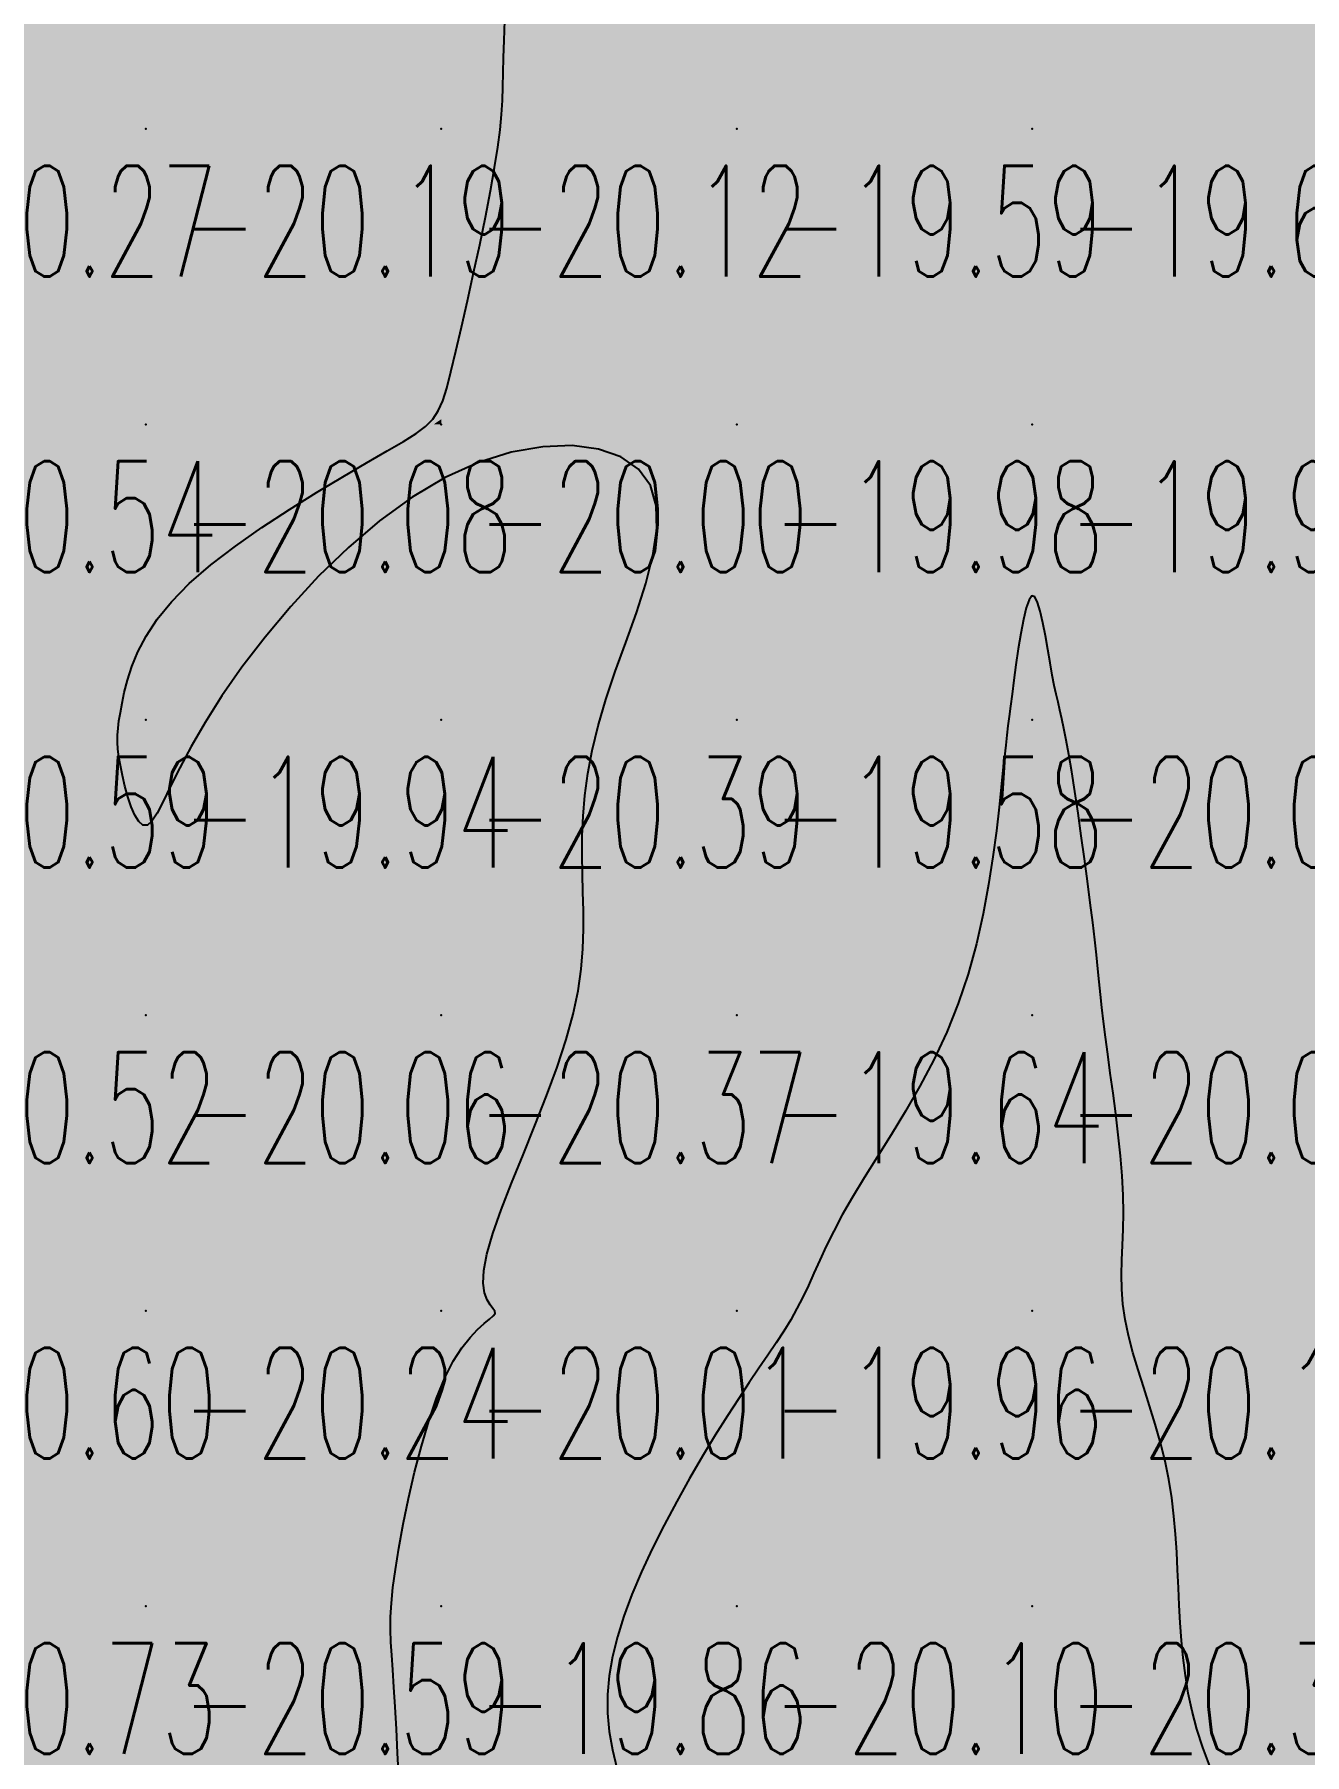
# Model space of a CAD drawing. Header units: millimetres. Extents: x 88261 to 90953, y 390274 to 392322.
# Drawn here: x 89396.5 to 89439.5, y 390662.2 to 390720.4 of the extents above; entities that cross this region are included whole.
import ezdxf
from ezdxf.enums import TextEntityAlignment as Align

# ---------------------------------------------------------------- set-up
doc = ezdxf.new("R2010")
doc.units = ezdxf.units.MM
doc.header["$LTSCALE"] = 25
for name, color, linetype in [('CN_04_00', 242, 'Continuous'), ('COTEAlt', 7, 'Continuous'), ('TN_COLORIAGE', 7, 'Continuous')]:
    doc.layers.add(name, color=color, linetype=linetype)
doc.styles.add('Simplex 1.0', font='Simplex.shx', dxfattribs={"width": 0.99, "height": 2.5})
doc.styles.get("Standard").update_dxf_attribs({"font": 'times.ttf'})

# ---------------------------------------------------------------- blocks, each defined once
blk = doc.blocks.new('COTE')
at = {"color": 0}
blk.add_point((0, 0), dxfattribs=at)
at = {"layer": 'COTEAlt'}
blk.add_attdef('ALT', text='', height=3.75, dxfattribs=at).set_placement((1.25, -1.25), align=Align.TOP_LEFT)

msp = doc.modelspace()

# ---------------------------------------------------------------- linework, layer by layer
at = {"layer": 'CN_04_00', "elevation": -20, "flags": 128}
for points in [[(89408.811, 390661.451), (89408.771, 390662.277), (89408.73, 390663.08), (89408.689, 390663.832), (89408.648, 390664.506), (89408.608, 390665.082), (89408.573, 390665.581), (89408.546, 390666.028), (89408.532, 390666.454), (89408.536, 390666.884), (89408.562, 390667.348), (89408.614, 390667.874), (89408.697, 390668.488), (89408.814, 390669.21), (89408.964, 390670.019), (89409.142, 390670.883), (89409.347, 390671.772), (89409.575, 390672.656), (89409.823, 390673.504), (89410.088, 390674.285), (89410.367, 390674.969), (89410.656, 390675.532), (89410.945, 390675.983), (89411.223, 390676.335), (89411.479, 390676.605), (89411.703, 390676.806), (89411.883, 390676.954), (89412.009, 390677.064), (89412.069, 390677.151), (89412.058, 390677.231), (89411.994, 390677.321), (89411.9, 390677.441), (89411.798, 390677.61), (89411.713, 390677.847), (89411.668, 390678.171), (89411.685, 390678.602), (89411.787, 390679.158), (89411.991, 390679.85), (89412.28, 390680.66), (89412.63, 390681.558), (89413.019, 390682.518), (89413.422, 390683.511), (89413.816, 390684.511), (89414.178, 390685.489), (89414.483, 390686.417), (89414.715, 390687.275), (89414.878, 390688.066), (89414.983, 390688.802), (89415.041, 390689.494), (89415.063, 390690.152), (89415.061, 390690.787), (89415.045, 390691.41), (89415.027, 390692.032), (89415.016, 390692.663), (89415.021, 390693.311), (89415.05, 390693.981), (89415.11, 390694.682), (89415.209, 390695.42), (89415.355, 390696.202), (89415.555, 390697.034), (89415.816, 390697.923), (89416.141, 390698.872), (89416.498, 390699.859), (89416.853, 390700.859), (89417.17, 390701.847), (89417.412, 390702.798), (89417.543, 390703.687), (89417.528, 390704.487), (89417.33, 390705.174), (89416.923, 390705.726), (89416.327, 390706.136), (89415.57, 390706.401), (89414.681, 390706.518), (89413.688, 390706.483), (89412.621, 390706.294), (89411.508, 390705.948), (89410.379, 390705.441), (89409.259, 390704.775), (89408.163, 390703.976), (89407.106, 390703.073), (89406.098, 390702.096), (89405.154, 390701.076), (89404.285, 390700.041), (89403.504, 390699.022), (89402.824, 390698.05), (89402.254, 390697.15), (89401.784, 390696.334), (89401.4, 390695.61), (89401.089, 390694.988), (89400.837, 390694.475), (89400.63, 390694.079), (89400.456, 390693.809), (89400.3, 390693.673), (89400.152, 390693.675), (89400.01, 390693.795), (89399.876, 390694.01), (89399.752, 390694.297), (89399.64, 390694.632), (89399.541, 390694.991), (89399.456, 390695.351), (89399.389, 390695.689), (89399.339, 390695.985), (89399.306, 390696.248), (89399.291, 390696.488), (89399.292, 390696.72), (89399.309, 390696.954), (89399.34, 390697.204), (89399.386, 390697.482), (89399.445, 390697.799), (89399.52, 390698.167), (89399.624, 390698.582), (89399.771, 390699.042), (89399.979, 390699.541), (89400.261, 390700.075), (89400.635, 390700.641), (89401.114, 390701.234), (89401.716, 390701.849), (89402.447, 390702.481), (89403.28, 390703.118), (89404.179, 390703.748), (89405.108, 390704.358), (89406.031, 390704.935), (89406.914, 390705.465), (89407.72, 390705.937), (89408.413, 390706.337), (89408.968, 390706.659), (89409.396, 390706.926), (89409.721, 390707.168), (89409.965, 390707.413), (89410.15, 390707.691), (89410.299, 390708.032), (89410.433, 390708.465), (89410.575, 390709.02), (89410.744, 390709.714), (89410.934, 390710.526), (89411.137, 390711.42), (89411.346, 390712.362), (89411.55, 390713.319), (89411.743, 390714.256), (89411.914, 390715.139), (89412.056, 390715.933), (89412.163, 390716.615), (89412.238, 390717.202), (89412.287, 390717.72), (89412.317, 390718.197), (89412.335, 390718.66), (89412.346, 390719.136), (89412.357, 390719.651), (89412.374, 390720.234), (89412.403, 390720.902)], [(89436.269, 390661.829), (89436.029, 390662.458), (89435.829, 390663.078), (89435.667, 390663.689), (89435.538, 390664.294), (89435.438, 390664.893), (89435.362, 390665.489), (89435.304, 390666.083), (89435.262, 390666.676), (89435.229, 390667.271), (89435.202, 390667.868), (89435.175, 390668.469), (89435.144, 390669.072), (89435.104, 390669.68), (89435.049, 390670.29), (89434.976, 390670.905), (89434.879, 390671.524), (89434.754, 390672.147), (89434.598, 390672.773), (89434.418, 390673.4), (89434.224, 390674.023), (89434.027, 390674.639), (89433.836, 390675.243), (89433.661, 390675.831), (89433.511, 390676.4), (89433.397, 390676.945), (89433.325, 390677.465), (89433.29, 390677.967), (89433.281, 390678.461), (89433.291, 390678.957), (89433.31, 390679.465), (89433.329, 390679.994), (89433.338, 390680.554), (89433.329, 390681.155), (89433.295, 390681.803), (89433.239, 390682.487), (89433.165, 390683.191), (89433.08, 390683.902), (89432.989, 390684.604), (89432.897, 390685.281), (89432.809, 390685.92), (89432.73, 390686.504), (89432.664, 390687.026), (89432.609, 390687.498), (89432.562, 390687.94), (89432.518, 390688.371), (89432.474, 390688.812), (89432.425, 390689.281), (89432.369, 390689.798), (89432.301, 390690.383), (89432.219, 390691.048), (89432.125, 390691.774), (89432.023, 390692.539), (89431.915, 390693.317), (89431.804, 390694.083), (89431.695, 390694.813), (89431.591, 390695.482), (89431.494, 390696.066), (89431.407, 390696.548), (89431.329, 390696.943), (89431.259, 390697.273), (89431.193, 390697.562), (89431.129, 390697.832), (89431.066, 390698.105), (89431.002, 390698.406), (89430.934, 390698.755), (89430.861, 390699.168), (89430.783, 390699.621), (89430.7, 390700.084), (89430.613, 390700.524), (89430.524, 390700.911), (89430.431, 390701.213), (89430.337, 390701.399), (89430.242, 390701.436), (89430.146, 390701.305), (89430.05, 390701.028), (89429.957, 390700.636), (89429.867, 390700.163), (89429.782, 390699.641), (89429.704, 390699.102), (89429.633, 390698.579), (89429.571, 390698.105), (89429.518, 390697.703), (89429.474, 390697.355), (89429.433, 390697.037), (89429.395, 390696.721), (89429.356, 390696.382), (89429.313, 390695.994), (89429.262, 390695.53), (89429.203, 390694.964), (89429.13, 390694.279), (89429.039, 390693.486), (89428.922, 390692.607), (89428.775, 390691.662), (89428.59, 390690.671), (89428.362, 390689.656), (89428.084, 390688.636), (89427.751, 390687.633), (89427.359, 390686.663), (89426.921, 390685.733), (89426.451, 390684.843), (89425.965, 390683.997), (89425.478, 390683.197), (89425.006, 390682.443), (89424.563, 390681.74), (89424.166, 390681.088), (89423.824, 390680.489), (89423.533, 390679.938), (89423.283, 390679.43), (89423.063, 390678.957), (89422.864, 390678.515), (89422.675, 390678.097), (89422.488, 390677.698), (89422.291, 390677.312), (89422.077, 390676.932), (89421.842, 390676.55), (89421.586, 390676.155), (89421.307, 390675.74), (89421.003, 390675.294), (89420.674, 390674.809), (89420.319, 390674.274), (89419.935, 390673.682), (89419.524, 390673.025), (89419.094, 390672.314), (89418.655, 390671.561), (89418.218, 390670.78), (89417.794, 390669.984), (89417.392, 390669.186), (89417.024, 390668.399), (89416.7, 390667.636), (89416.428, 390666.906), (89416.21, 390666.209), (89416.046, 390665.538), (89415.937, 390664.887), (89415.882, 390664.252), (89415.881, 390663.626), (89415.934, 390663.005), (89416.041, 390662.382), (89416.198, 390661.754)]]:
    msp.add_lwpolyline(points, dxfattribs=at)
at = {"layer": 'TN_COLORIAGE', "color": 223}
for points in [[(89390.249, 390717.239, -20.289), (89400.249, 390717.239, -20.289), (89400.249, 390727.239, -20.289)], [(89390.249, 390727.239, -20.289), (89390.249, 390717.239, -20.289), (89400.249, 390727.239, -20.289)], [(89400.249, 390717.239, -20.163), (89410.249, 390717.239, -20.163), (89410.249, 390727.239, -20.163)], [(89400.249, 390727.239, -20.163), (89400.249, 390717.239, -20.163), (89410.249, 390727.239, -20.163)], [(89410.249, 390727.239, -20), (89412.823, 390727.239, -20), (89410.249, 390717.239, -20), (89412.24, 390719.231, -20)], [(89412.24, 390719.231, -20.117), (89412.462, 390717.239, -20.117), (89410.249, 390717.239, -20.117)], [(89390.249, 390717.239, -20.189), (89390.249, 390707.239, -20.189), (89400.249, 390717.239, -20.189)], [(89390.249, 390707.239, -20.189), (89400.249, 390707.239, -20.189), (89400.249, 390717.239, -20.189)], [(89400.249, 390717.239, -20.117), (89400.249, 390707.239, -20.117), (89410.249, 390717.239, -20.117)], [(89410.249, 390717.239, -20), (89410.249, 390707.41, -20), (89400.249, 390707.239, -20), (89409.995, 390707.239, -20)], [(89412.462, 390717.239, -20.117), (89410.249, 390707.41, -20.117), (89410.249, 390717.239, -20.117)], [(89390.249, 390707.239, -20.078), (89390.249, 390697.239, -20.078), (89400.249, 390707.239, -20.078)], [(89390.249, 390697.239, -20), (89399.307, 390697.239, -20), (89400.249, 390707.239, -20), (89400.249, 390701.654, -20)], [(89400.249, 390701.654, -20.078), (89409.995, 390707.239, -20.078), (89400.249, 390707.239, -20.078)], [(89401.612, 390697.239, -20.389), (89410.249, 390707.188, -20.389), (89410.249, 390697.239, -20.389)], [(89419.664, 390706.654, -20.389), (89410.249, 390707.188, -20.389), (89410.249, 390697.239, -20.389)], [(89415.074, 390697.239, -20.389), (89419.664, 390706.654, -20.389), (89410.249, 390697.239, -20.389)], [(89429.46, 390697.239, -20.036), (89430.249, 390703.348, -20.036), (89430.249, 390697.239, -20.036)], [(89430.995, 390697.986, -20.036), (89430.249, 390703.348, -20.036), (89430.249, 390697.239, -20.036)], [(89430.995, 390697.986, -20.036), (89431.376, 390697.239, -20.036), (89430.249, 390697.239, -20.036)], [(89390.249, 390697.239, -20), (89399.307, 390697.239, -20), (89390.249, 390687.239, -20), (89399.194, 390696.184, -20)], [(89400.249, 390687.239, -20.389), (89410.249, 390687.239, -20.389), (89410.249, 390697.239, -20.389)], [(89410.249, 390697.239, -20), (89401.612, 390697.239, -20), (89400.249, 390687.239, -20), (89400.249, 390692.154, -20)], [(89410.249, 390697.239, -20), (89415.074, 390697.239, -20), (89410.249, 390687.239, -20), (89414.938, 390691.928, -20)], [(89430.249, 390687.239, -20), (89428.412, 390687.239, -20), (89430.249, 390697.239, -20), (89429.336, 390696.327, -20)], [(89429.46, 390697.239, -20.036), (89429.336, 390696.327, -20.036), (89430.249, 390697.239, -20.036)], [(89430.249, 390687.239, -20), (89432.465, 390689.455, -20), (89430.249, 390697.239, -20), (89431.376, 390697.239, -20)], [(89390.249, 390687.239, -20), (89399.194, 390696.184, -20), (89400.249, 390687.239, -20), (89400.249, 390692.154, -20)], [(89414.938, 390691.928, -20.369), (89415.334, 390687.239, -20.369), (89410.249, 390687.239, -20.369)], [(89432.465, 390689.455, -20.08), (89432.573, 390687.239, -20.08), (89430.249, 390687.239, -20.08)], [(89390.249, 390677.239, -20.059), (89400.249, 390677.239, -20.059), (89400.249, 390687.239, -20.059)], [(89390.249, 390687.239, -20.059), (89390.249, 390677.239, -20.059), (89400.249, 390687.239, -20.059)], [(89400.249, 390677.239, -20.369), (89410.249, 390677.239, -20.369), (89410.249, 390687.239, -20.369)], [(89400.249, 390687.239, -20.369), (89400.249, 390677.239, -20.369), (89410.249, 390687.239, -20.369)], [(89410.249, 390687.239, -20), (89415.334, 390687.239, -20), (89410.249, 390677.239, -20), (89410.626, 390677.617, -20)], [(89430.249, 390677.239, -20), (89422.494, 390677.239, -20), (89430.249, 390687.239, -20), (89423.522, 390680.513, -20)], [(89428.412, 390687.239, -20.08), (89423.522, 390680.513, -20.08), (89430.249, 390687.239, -20.08)], [(89430.249, 390677.239, -20), (89433.622, 390680.613, -20), (89430.249, 390687.239, -20), (89432.573, 390687.239, -20)], [(89432.913, 390677.239, -20.135), (89433.622, 390680.613, -20.135), (89430.249, 390677.239, -20.135)], [(89390.249, 390677.239, -20.241), (89390.249, 390667.239, -20.241), (89400.249, 390677.239, -20.241)], [(89390.249, 390667.239, -20.241), (89400.249, 390667.239, -20.241), (89400.249, 390677.239, -20.241)], [(89400.249, 390677.239, -20.014), (89400.249, 390667.239, -20.014), (89410.249, 390677.239, -20.014)], [(89400.249, 390667.239, -20), (89408.321, 390667.239, -20), (89410.249, 390677.239, -20), (89410.249, 390676.334, -20)], [(89410.626, 390677.617, -20.014), (89412.885, 390677.239, -20.014), (89410.249, 390677.239, -20.014)], [(89410.249, 390676.334, -20.014), (89412.885, 390677.239, -20.014), (89410.249, 390677.239, -20.014)], [(89420.249, 390667.239, -20.135), (89430.249, 390667.239, -20.135), (89430.249, 390677.239, -20.135)], [(89430.249, 390677.239, -20), (89422.494, 390677.239, -20), (89420.249, 390667.239, -20), (89420.249, 390674.403, -20)], [(89430.249, 390667.239, -20), (89435.11, 390672.1, -20), (89430.249, 390677.239, -20), (89432.913, 390677.239, -20)], [(89416.122, 390667.239, -20.098), (89420.249, 390674.403, -20.098), (89420.249, 390667.239, -20.098)], [(89435.11, 390672.1, -20.351), (89435.173, 390667.239, -20.351), (89430.249, 390667.239, -20.351)], [(89390.249, 390667.239, -20.587), (89390.249, 390657.239, -20.587), (89400.249, 390667.239, -20.587)], [(89390.249, 390657.239, -20.587), (89400.249, 390657.239, -20.587), (89400.249, 390667.239, -20.587)], [(89400.249, 390657.239, -20), (89408.648, 390665.639, -20), (89400.249, 390667.239, -20), (89408.321, 390667.239, -20)], [(89420.249, 390667.239, -20), (89415.463, 390662.453, -20), (89420.249, 390657.239, -20), (89418.276, 390657.239, -20)], [(89416.122, 390667.239, -20.098), (89415.463, 390662.453, -20.098), (89420.249, 390667.239, -20.098)], [(89420.249, 390667.239, -20.351), (89420.249, 390657.239, -20.351), (89430.249, 390667.239, -20.351)], [(89420.249, 390657.239, -20.351), (89430.249, 390657.239, -20.351), (89430.249, 390667.239, -20.351)], [(89430.249, 390657.239, -20), (89435.576, 390662.567, -20), (89430.249, 390667.239, -20), (89435.173, 390667.239, -20)], [(89408.648, 390665.639, -20.736), (89408.976, 390657.239, -20.736), (89400.249, 390657.239, -20.736)], [(89435.576, 390662.567, -20.413), (89438.699, 390657.239, -20.413), (89430.249, 390657.239, -20.413)]]:
    msp.add_solid(points, dxfattribs=at)
at = {"layer": 'TN_COLORIAGE', "color": 213}
for points in [[(89412.24, 390719.231, -19.53), (89412.823, 390727.239, -19.53), (89420.249, 390727.239, -19.53)], [(89412.462, 390717.239, -19.53), (89412.24, 390719.231, -19.53), (89420.249, 390717.239, -19.53), (89420.249, 390727.239, -19.53)], [(89420.249, 390727.239, -19.756), (89420.249, 390717.239, -19.756), (89430.249, 390727.239, -19.756)], [(89420.249, 390717.239, -19.756), (89430.249, 390717.239, -19.756), (89430.249, 390727.239, -19.756)], [(89434.621, 390727.239, -19.659), (89435.453, 390722.444, -19.659), (89430.249, 390727.239, -19.659), (89430.249, 390717.239, -19.659)], [(89440.249, 390721.89, -19.659), (89435.453, 390722.444, -19.659), (89440.249, 390717.239, -19.659), (89430.249, 390717.239, -19.659)], [(89410.249, 390707.41, -19.589), (89412.462, 390717.239, -19.589), (89410.249, 390707.239, -19.589), (89420.249, 390717.239, -19.589)], [(89410.249, 390707.239, -19.589), (89420.249, 390707.239, -19.589), (89420.249, 390717.239, -19.589)], [(89420.249, 390717.239, -19.659), (89420.249, 390707.239, -19.659), (89430.249, 390717.239, -19.659)], [(89420.249, 390707.239, -19.659), (89430.249, 390707.239, -19.659), (89430.249, 390717.239, -19.659)], [(89430.249, 390717.239, -19.727), (89430.249, 390707.239, -19.727), (89440.249, 390717.239, -19.727)], [(89430.249, 390707.239, -19.727), (89440.249, 390707.239, -19.727), (89440.249, 390717.239, -19.727)], [(89410.249, 390707.188, -19.939), (89401.612, 390697.239, -19.939), (89410.249, 390707.239, -19.939), (89400.249, 390697.239, -19.939)], [(89409.995, 390707.239, -19.939), (89400.249, 390701.654, -19.939), (89410.249, 390707.239, -19.939), (89400.249, 390697.239, -19.939)], [(89409.995, 390707.239, -19.998), (89410.249, 390707.41, -19.998), (89410.249, 390707.239, -19.998)], [(89410.249, 390707.188, -19.976), (89419.664, 390706.654, -19.976), (89410.249, 390707.239, -19.976), (89420.249, 390707.239, -19.976)], [(89419.664, 390706.654, -19.583), (89415.074, 390697.239, -19.583), (89420.249, 390707.239, -19.583), (89420.249, 390697.239, -19.583)], [(89430.249, 390703.348, -19.583), (89429.46, 390697.239, -19.583), (89430.249, 390707.239, -19.583), (89420.249, 390697.239, -19.583)], [(89420.249, 390707.239, -19.977), (89420.249, 390697.239, -19.977), (89430.249, 390707.239, -19.977)], [(89430.249, 390703.348, -19.557), (89430.995, 390697.986, -19.557), (89430.249, 390707.239, -19.557), (89440.249, 390707.239, -19.557)], [(89431.376, 390697.239, -19.557), (89430.995, 390697.986, -19.557), (89440.249, 390697.239, -19.557), (89440.249, 390707.239, -19.557)], [(89400.249, 390701.654, -19.939), (89399.307, 390697.239, -19.939), (89400.249, 390697.239, -19.939)], [(89400.249, 390692.154, -19.939), (89399.194, 390696.184, -19.939), (89400.249, 390697.239, -19.939)], [(89399.194, 390696.184, -19.939), (89399.307, 390697.239, -19.939), (89400.249, 390697.239, -19.939)], [(89400.249, 390692.154, -19.939), (89401.612, 390697.239, -19.939), (89400.249, 390697.239, -19.939)], [(89415.334, 390687.239, -19.583), (89414.938, 390691.928, -19.583), (89420.249, 390687.239, -19.583), (89420.249, 390697.239, -19.583)], [(89414.938, 390691.928, -19.583), (89415.074, 390697.239, -19.583), (89420.249, 390697.239, -19.583)], [(89429.336, 390696.327, -19.583), (89429.46, 390697.239, -19.583), (89420.249, 390687.239, -19.583), (89420.249, 390697.239, -19.583)], [(89431.376, 390697.239, -19.718), (89432.465, 390689.455, -19.718), (89440.249, 390697.239, -19.718)], [(89432.573, 390687.239, -19.718), (89432.465, 390689.455, -19.718), (89440.249, 390687.239, -19.718), (89440.249, 390697.239, -19.718)], [(89429.336, 390696.327, -19.644), (89428.412, 390687.239, -19.644), (89420.249, 390687.239, -19.644)], [(89410.626, 390677.617, -19.644), (89415.334, 390687.239, -19.644), (89420.249, 390687.239, -19.644)], [(89412.885, 390677.239, -19.644), (89410.626, 390677.617, -19.644), (89420.249, 390677.239, -19.644), (89420.249, 390687.239, -19.644)], [(89423.522, 390680.513, -19.644), (89428.412, 390687.239, -19.644), (89420.249, 390677.239, -19.644), (89420.249, 390687.239, -19.644)], [(89432.573, 390687.239, -19.735), (89433.622, 390680.613, -19.735), (89440.249, 390687.239, -19.735)], [(89433.622, 390680.613, -19.629), (89432.913, 390677.239, -19.629), (89440.249, 390687.239, -19.629), (89440.249, 390677.239, -19.629)], [(89423.522, 390680.513, -19.961), (89422.494, 390677.239, -19.961), (89420.249, 390677.239, -19.961)], [(89420.249, 390674.403, -19.86), (89416.122, 390667.239, -19.86), (89420.249, 390677.239, -19.86), (89410.249, 390667.239, -19.86)], [(89412.885, 390677.239, -19.86), (89410.249, 390676.334, -19.86), (89420.249, 390677.239, -19.86), (89410.249, 390667.239, -19.86)], [(89420.249, 390674.403, -19.961), (89422.494, 390677.239, -19.961), (89420.249, 390677.239, -19.961)], [(89432.913, 390677.239, -19.629), (89435.11, 390672.1, -19.629), (89440.249, 390677.239, -19.629)], [(89435.173, 390667.239, -19.629), (89435.11, 390672.1, -19.629), (89440.249, 390667.239, -19.629), (89440.249, 390677.239, -19.629)], [(89410.249, 390676.334, -19.86), (89408.321, 390667.239, -19.86), (89410.249, 390667.239, -19.86)], [(89408.321, 390667.239, -19.86), (89408.648, 390665.639, -19.86), (89410.249, 390667.239, -19.86)], [(89408.976, 390657.239, -19.86), (89408.648, 390665.639, -19.86), (89410.249, 390657.239, -19.86), (89410.249, 390667.239, -19.86)], [(89415.463, 390662.453, -19.86), (89416.122, 390667.239, -19.86), (89410.249, 390657.239, -19.86), (89410.249, 390667.239, -19.86)], [(89435.173, 390667.239, -19.638), (89435.576, 390662.567, -19.638), (89440.249, 390667.239, -19.638)], [(89438.699, 390657.239, -19.638), (89435.576, 390662.567, -19.638), (89440.249, 390657.239, -19.638), (89440.249, 390667.239, -19.638)], [(89418.276, 390657.239, -19.893), (89415.463, 390662.453, -19.893), (89410.249, 390657.239, -19.893)]]:
    msp.add_solid(points, dxfattribs=at)

# ---------------------------------------------------------------- block references
at = {"layer": 'COTEAlt'}
ref = msp.add_blockref('COTE', (89390.249, 390717.239), dxfattribs=at)
ref.add_attrib('ALT', '-20.27', dxfattribs={"height": 3.75, "style": 'Simplex 1.0', "width": 0.6}).set_placement((89391.499, 390715.989), align=Align.TOP_LEFT)
ref = msp.add_blockref('COTE', (89400.249, 390717.239), dxfattribs=at)
ref.add_attrib('ALT', '-20.19', dxfattribs={"height": 3.75, "style": 'Simplex 1.0', "width": 0.6}).set_placement((89401.499, 390715.989), align=Align.TOP_LEFT)
ref = msp.add_blockref('COTE', (89410.249, 390717.239), dxfattribs=at)
ref.add_attrib('ALT', '-20.12', dxfattribs={"height": 3.75, "style": 'Simplex 1.0', "width": 0.6}).set_placement((89411.499, 390715.989), align=Align.TOP_LEFT)
ref = msp.add_blockref('COTE', (89420.249, 390717.239), dxfattribs=at)
ref.add_attrib('ALT', '-19.59', dxfattribs={"height": 3.75, "style": 'Simplex 1.0', "width": 0.6}).set_placement((89421.499, 390715.989), align=Align.TOP_LEFT)
ref = msp.add_blockref('COTE', (89430.249, 390717.239), dxfattribs=at)
ref.add_attrib('ALT', '-19.66', dxfattribs={"height": 3.75, "style": 'Simplex 1.0', "width": 0.6}).set_placement((89431.499, 390715.989), align=Align.TOP_LEFT)
ref = msp.add_blockref('COTE', (89390.249, 390707.239), dxfattribs=at)
ref.add_attrib('ALT', '-20.54', dxfattribs={"height": 3.75, "style": 'Simplex 1.0', "width": 0.6}).set_placement((89391.499, 390705.989), align=Align.TOP_LEFT)
ref = msp.add_blockref('COTE', (89400.249, 390707.239), dxfattribs=at)
ref.add_attrib('ALT', '-20.08', dxfattribs={"height": 3.75, "style": 'Simplex 1.0', "width": 0.6}).set_placement((89401.499, 390705.989), align=Align.TOP_LEFT)
ref = msp.add_blockref('COTE', (89410.249, 390707.239), dxfattribs=at)
ref.add_attrib('ALT', '-20.00', dxfattribs={"height": 3.75, "style": 'Simplex 1.0', "width": 0.6}).set_placement((89411.499, 390705.989), align=Align.TOP_LEFT)
ref = msp.add_blockref('COTE', (89420.249, 390707.239), dxfattribs=at)
ref.add_attrib('ALT', '-19.98', dxfattribs={"height": 3.75, "style": 'Simplex 1.0', "width": 0.6}).set_placement((89421.499, 390705.989), align=Align.TOP_LEFT)
ref = msp.add_blockref('COTE', (89430.249, 390707.239), dxfattribs=at)
ref.add_attrib('ALT', '-19.98', dxfattribs={"height": 3.75, "style": 'Simplex 1.0', "width": 0.6}).set_placement((89431.499, 390705.989), align=Align.TOP_LEFT)
ref = msp.add_blockref('COTE', (89390.249, 390697.239), dxfattribs=at)
ref.add_attrib('ALT', '-20.59', dxfattribs={"height": 3.75, "style": 'Simplex 1.0', "width": 0.6}).set_placement((89391.499, 390695.989), align=Align.TOP_LEFT)
ref = msp.add_blockref('COTE', (89400.249, 390697.239), dxfattribs=at)
ref.add_attrib('ALT', '-19.94', dxfattribs={"height": 3.75, "style": 'Simplex 1.0', "width": 0.6}).set_placement((89401.499, 390695.989), align=Align.TOP_LEFT)
ref = msp.add_blockref('COTE', (89410.249, 390697.239), dxfattribs=at)
ref.add_attrib('ALT', '-20.39', dxfattribs={"height": 3.75, "style": 'Simplex 1.0', "width": 0.6}).set_placement((89411.499, 390695.989), align=Align.TOP_LEFT)
ref = msp.add_blockref('COTE', (89420.249, 390697.239), dxfattribs=at)
ref.add_attrib('ALT', '-19.58', dxfattribs={"height": 3.75, "style": 'Simplex 1.0', "width": 0.6}).set_placement((89421.499, 390695.989), align=Align.TOP_LEFT)
ref = msp.add_blockref('COTE', (89430.249, 390697.239), dxfattribs=at)
ref.add_attrib('ALT', '-20.04', dxfattribs={"height": 3.75, "style": 'Simplex 1.0', "width": 0.6}).set_placement((89431.499, 390695.989), align=Align.TOP_LEFT)
ref = msp.add_blockref('COTE', (89390.249, 390687.239), dxfattribs=at)
ref.add_attrib('ALT', '-20.52', dxfattribs={"height": 3.75, "style": 'Simplex 1.0', "width": 0.6}).set_placement((89391.499, 390685.989), align=Align.TOP_LEFT)
ref = msp.add_blockref('COTE', (89400.249, 390687.239), dxfattribs=at)
ref.add_attrib('ALT', '-20.06', dxfattribs={"height": 3.75, "style": 'Simplex 1.0', "width": 0.6}).set_placement((89401.499, 390685.989), align=Align.TOP_LEFT)
ref = msp.add_blockref('COTE', (89410.249, 390687.239), dxfattribs=at)
ref.add_attrib('ALT', '-20.37', dxfattribs={"height": 3.75, "style": 'Simplex 1.0', "width": 0.6}).set_placement((89411.499, 390685.989), align=Align.TOP_LEFT)
ref = msp.add_blockref('COTE', (89420.249, 390687.239), dxfattribs=at)
ref.add_attrib('ALT', '-19.64', dxfattribs={"height": 3.75, "style": 'Simplex 1.0', "width": 0.6}).set_placement((89421.499, 390685.989), align=Align.TOP_LEFT)
ref = msp.add_blockref('COTE', (89430.249, 390687.239), dxfattribs=at)
ref.add_attrib('ALT', '-20.08', dxfattribs={"height": 3.75, "style": 'Simplex 1.0', "width": 0.6}).set_placement((89431.499, 390685.989), align=Align.TOP_LEFT)
ref = msp.add_blockref('COTE', (89390.249, 390677.239), dxfattribs=at)
ref.add_attrib('ALT', '-20.60', dxfattribs={"height": 3.75, "style": 'Simplex 1.0', "width": 0.6}).set_placement((89391.499, 390675.989), align=Align.TOP_LEFT)
ref = msp.add_blockref('COTE', (89400.249, 390677.239), dxfattribs=at)
ref.add_attrib('ALT', '-20.24', dxfattribs={"height": 3.75, "style": 'Simplex 1.0', "width": 0.6}).set_placement((89401.499, 390675.989), align=Align.TOP_LEFT)
ref = msp.add_blockref('COTE', (89410.249, 390677.239), dxfattribs=at)
ref.add_attrib('ALT', '-20.01', dxfattribs={"height": 3.75, "style": 'Simplex 1.0', "width": 0.6}).set_placement((89411.499, 390675.989), align=Align.TOP_LEFT)
ref = msp.add_blockref('COTE', (89420.249, 390677.239), dxfattribs=at)
ref.add_attrib('ALT', '-19.96', dxfattribs={"height": 3.75, "style": 'Simplex 1.0', "width": 0.6}).set_placement((89421.499, 390675.989), align=Align.TOP_LEFT)
ref = msp.add_blockref('COTE', (89430.249, 390677.239), dxfattribs=at)
ref.add_attrib('ALT', '-20.13', dxfattribs={"height": 3.75, "style": 'Simplex 1.0', "width": 0.6}).set_placement((89431.499, 390675.989), align=Align.TOP_LEFT)
ref = msp.add_blockref('COTE', (89390.249, 390667.239), dxfattribs=at)
ref.add_attrib('ALT', '-20.73', dxfattribs={"height": 3.75, "style": 'Simplex 1.0', "width": 0.6}).set_placement((89391.499, 390665.989), align=Align.TOP_LEFT)
ref = msp.add_blockref('COTE', (89400.249, 390667.239), dxfattribs=at)
ref.add_attrib('ALT', '-20.59', dxfattribs={"height": 3.75, "style": 'Simplex 1.0', "width": 0.6}).set_placement((89401.499, 390665.989), align=Align.TOP_LEFT)
ref = msp.add_blockref('COTE', (89410.249, 390667.239), dxfattribs=at)
ref.add_attrib('ALT', '-19.86', dxfattribs={"height": 3.75, "style": 'Simplex 1.0', "width": 0.6}).set_placement((89411.499, 390665.989), align=Align.TOP_LEFT)
ref = msp.add_blockref('COTE', (89420.249, 390667.239), dxfattribs=at)
ref.add_attrib('ALT', '-20.10', dxfattribs={"height": 3.75, "style": 'Simplex 1.0', "width": 0.6}).set_placement((89421.499, 390665.989), align=Align.TOP_LEFT)
ref = msp.add_blockref('COTE', (89430.249, 390667.239), dxfattribs=at)
ref.add_attrib('ALT', '-20.35', dxfattribs={"height": 3.75, "style": 'Simplex 1.0', "width": 0.6}).set_placement((89431.499, 390665.989), align=Align.TOP_LEFT)

doc.saveas('drawing.dxf')
